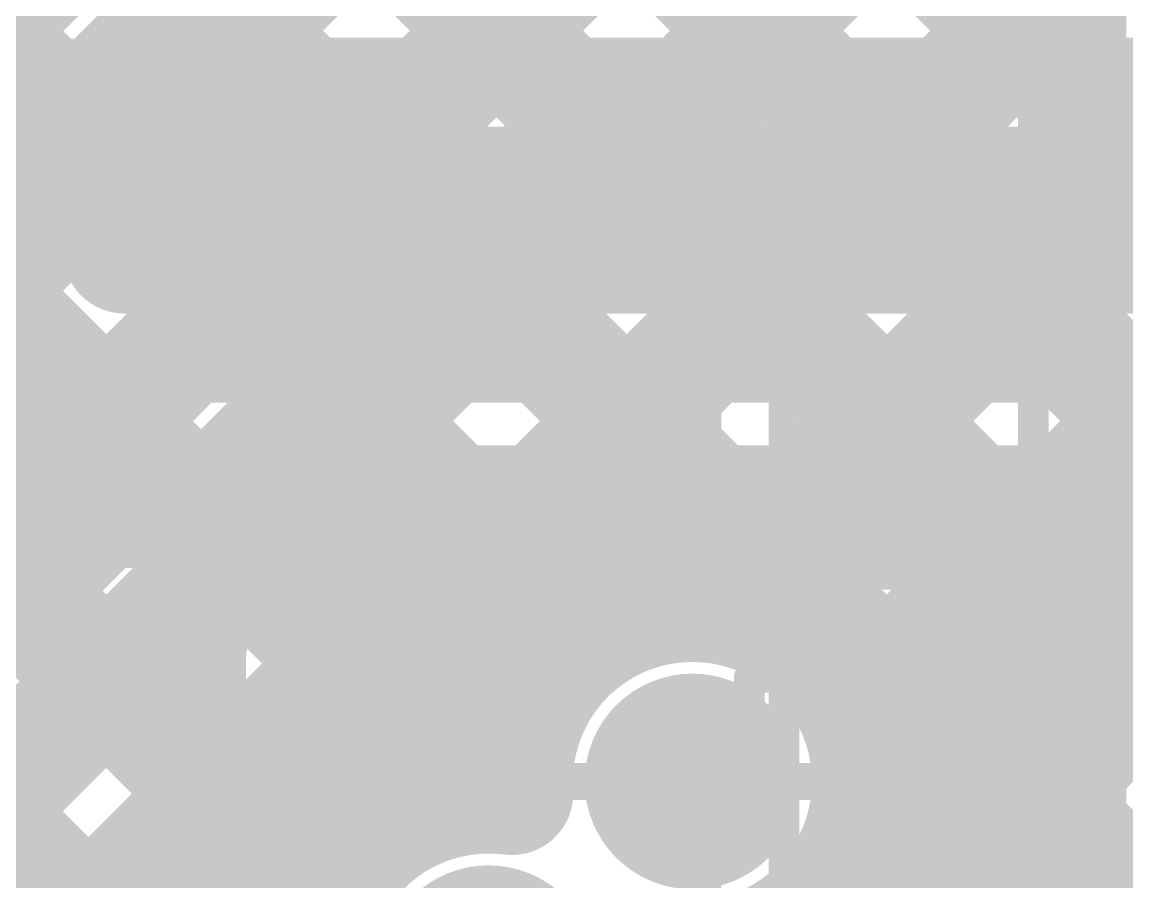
# Model space of a CAD drawing. Header units: millimetres. Extents: x 13 to 259, y -2 to 326.
# Drawn here: x 127.429 to 131.032, y 113.473 to 116.276 of the extents above; entities that cross this region are included whole.
import ezdxf

# ---------------------------------------------------------------- set-up
doc = ezdxf.new("R2010")
doc.units = ezdxf.units.MM
for name, color, linetype in [('BottomLayer', 5, 'Continuous'), ('BottomSolder', 6, 'Continuous'), ('ConnectLayer', 7, 'Continuous'), ('DrillDrawing', 1, 'Continuous'), ('Mechanical14', 56, 'Continuous'), ('MidLayer1', 16, 'Continuous'), ('MidLayer2', 76, 'Continuous'), ('MidLayer3', 90, 'Continuous'), ('MidLayer4', 156, 'Continuous'), ('MidLayer5', 130, 'Continuous'), ('MidLayer6', 216, 'Continuous'), ('MultiLayer', 9, 'Continuous'), ('TopLayer', 1, 'Continuous'), ('TopOverlay', 2, 'Continuous'), ('TopSolder', 216, 'Continuous')]:
    doc.layers.add(name, color=color, linetype=linetype)

# ---------------------------------------------------------------- blocks, each defined once
blk = doc.blocks.new('SAMTEC_ASP_127797_01_185')
at = {"layer": 'Mechanical14', "const_width": 0.1}
for points in [[(-13.6652, -4.4196), (-14.2748, -4.4196)], [(-13.6652, -4.5606), (-13.6652, -4.4196)], [(-12.3952, -4.4196), (-13.0048, -4.4196)], [(-13.0048, -4.5606), (-13.0048, -4.4196)], [(-12.3952, -4.5606), (-12.3952, -4.4196)], [(-11.1252, -4.4196), (-11.7348, -4.4196)], [(-11.7348, -4.5606), (-11.7348, -4.4196)], [(-13.5509, -4.5606), (-13.6652, -4.5606)], [(-13.5509, -4.9162), (-13.5509, -4.5606)], [(-13.0048, -4.5606), (-13.1191, -4.5606)], [(-13.1191, -4.9162), (-13.1191, -4.5606)], [(-12.2809, -4.5606), (-12.3952, -4.5606)], [(-12.2809, -4.9162), (-12.2809, -4.5606)], [(-11.7348, -4.5606), (-11.8491, -4.5606)], [(-11.8491, -4.9162), (-11.8491, -4.5606)], [(-13.5509, -4.6736), (-14.3891, -4.6736)], [(-12.2809, -4.6736), (-13.1191, -4.6736)], [(-11.0109, -4.6736), (-11.8491, -4.6736)], [(-13.1191, -4.9162), (-13.5509, -4.9162)], [(-11.8491, -4.9162), (-12.2809, -4.9162)], [(-13.5509, -5.5994), (-13.5509, -5.2438)], [(-13.1191, -5.2438), (-13.5509, -5.2438)], [(-13.1191, -5.5994), (-13.1191, -5.2438)], [(-12.2809, -5.5994), (-12.2809, -5.2438)], [(-11.8491, -5.2438), (-12.2809, -5.2438)], [(-11.8491, -5.5994), (-11.8491, -5.2438)], [(-13.5509, -5.4864), (-14.3891, -5.4864)], [(-13.5509, -5.4864), (-14.3891, -5.4864)], [(-12.2809, -5.4864), (-13.1191, -5.4864)], [(-12.2809, -5.4864), (-13.1191, -5.4864)], [(-11.0109, -5.4864), (-11.8491, -5.4864)], [(-11.0109, -5.4864), (-11.8491, -5.4864)], [(-13.6652, -5.7404), (-13.6652, -5.5994)], [(-13.5509, -5.5994), (-13.6652, -5.5994)], [(-13.0048, -5.5994), (-13.1191, -5.5994)], [(-13.0048, -5.7404), (-13.0048, -5.5994)], [(-12.3952, -5.7404), (-12.3952, -5.5994)], [(-12.2809, -5.5994), (-12.3952, -5.5994)], [(-11.7348, -5.5994), (-11.8491, -5.5994)], [(-11.7348, -5.7404), (-11.7348, -5.5994)], [(-13.6652, -5.7404), (-14.2748, -5.7404)], [(-13.6652, -5.7404), (-14.2748, -5.7404)], [(-12.3952, -5.7404), (-13.0048, -5.7404)], [(-12.3952, -5.7404), (-13.0048, -5.7404)], [(-11.1252, -5.7404), (-11.7348, -5.7404)], [(-11.1252, -5.7404), (-11.7348, -5.7404)], [(-12.4206, -6.1722), (-12.9794, -6.1722)], [(-12.4206, -6.1722), (-12.9794, -6.1722)], [(-13.2334, -7.0866), (-13.2334, -6.4262)], [(-13.2334, -7.0866), (-13.2334, -6.4262)], [(-12.1666, -7.0866), (-12.1666, -6.4262)], [(-12.1666, -7.0866), (-12.1666, -6.4262)], [(-13.4874, -7.3406), (-14.4526, -7.3406)], [(-13.4874, -7.3406), (-14.4526, -7.3406)], [(-10.9474, -7.3406), (-11.9126, -7.3406)], [(-10.9474, -7.3406), (-11.9126, -7.3406)]]:
    blk.add_lwpolyline(points, dxfattribs=at)
at = {"layer": 'Mechanical14', "const_width": 0.05}
for points in [[(-13.6902, -4.4196, 1), (-13.6402, -4.4196, 1)], [(-13.6902, -4.4196, 1), (-13.6402, -4.4196, 1)], [(-13.0298, -4.4196, 1), (-12.9798, -4.4196, 1)], [(-13.0298, -4.4196, 1), (-12.9798, -4.4196, 1)], [(-12.4202, -4.4196, 1), (-12.3702, -4.4196, 1)], [(-12.4202, -4.4196, 1), (-12.3702, -4.4196, 1)], [(-11.7598, -4.4196, 1), (-11.7098, -4.4196, 1)], [(-11.7598, -4.4196, 1), (-11.7098, -4.4196, 1)], [(-13.6902, -4.5606, 1), (-13.6402, -4.5606, 1)], [(-13.6902, -4.5606, 1), (-13.6402, -4.5606, 1)], [(-13.5759, -4.5606, 1), (-13.5259, -4.5606, 1)], [(-13.5759, -4.5606, 1), (-13.5259, -4.5606, 1)], [(-13.1441, -4.5606, 1), (-13.0941, -4.5606, 1)], [(-13.1441, -4.5606, 1), (-13.0941, -4.5606, 1)], [(-13.0298, -4.5606, 1), (-12.9798, -4.5606, 1)], [(-13.0298, -4.5606, 1), (-12.9798, -4.5606, 1)], [(-12.4202, -4.5606, 1), (-12.3702, -4.5606, 1)], [(-12.4202, -4.5606, 1), (-12.3702, -4.5606, 1)], [(-12.3059, -4.5606, 1), (-12.2559, -4.5606, 1)], [(-12.3059, -4.5606, 1), (-12.2559, -4.5606, 1)], [(-11.8741, -4.5606, 1), (-11.8241, -4.5606, 1)], [(-11.8741, -4.5606, 1), (-11.8241, -4.5606, 1)], [(-11.7598, -4.5606, 1), (-11.7098, -4.5606, 1)], [(-11.7598, -4.5606, 1), (-11.7098, -4.5606, 1)], [(-13.5759, -4.6736, 1), (-13.5259, -4.6736, 1)], [(-13.1441, -4.6736, 1), (-13.0941, -4.6736, 1)], [(-12.3059, -4.6736, 1), (-12.2559, -4.6736, 1)], [(-11.8741, -4.6736, 1), (-11.8241, -4.6736, 1)], [(-13.5759, -4.9162, 1), (-13.5259, -4.9162, 1)], [(-13.5759, -4.9162, 1), (-13.5259, -4.9162, 1)], [(-13.1441, -4.9162, 1), (-13.0941, -4.9162, 1)], [(-13.1441, -4.9162, 1), (-13.0941, -4.9162, 1)], [(-12.3059, -4.9162, 1), (-12.2559, -4.9162, 1)], [(-12.3059, -4.9162, 1), (-12.2559, -4.9162, 1)], [(-11.8741, -4.9162, 1), (-11.8241, -4.9162, 1)], [(-11.8741, -4.9162, 1), (-11.8241, -4.9162, 1)], [(-13.5759, -5.2438, 1), (-13.5259, -5.2438, 1)], [(-13.5759, -5.2438, 1), (-13.5259, -5.2438, 1)], [(-13.1441, -5.2438, 1), (-13.0941, -5.2438, 1)], [(-13.1441, -5.2438, 1), (-13.0941, -5.2438, 1)], [(-12.3059, -5.2438, 1), (-12.2559, -5.2438, 1)], [(-12.3059, -5.2438, 1), (-12.2559, -5.2438, 1)], [(-11.8741, -5.2438, 1), (-11.8241, -5.2438, 1)], [(-11.8741, -5.2438, 1), (-11.8241, -5.2438, 1)], [(-13.5759, -5.4864, 1), (-13.5259, -5.4864, 1)], [(-13.5759, -5.4864, 1), (-13.5259, -5.4864, 1)], [(-13.1441, -5.4864, 1), (-13.0941, -5.4864, 1)], [(-13.1441, -5.4864, 1), (-13.0941, -5.4864, 1)], [(-12.3059, -5.4864, 1), (-12.2559, -5.4864, 1)], [(-12.3059, -5.4864, 1), (-12.2559, -5.4864, 1)], [(-11.8741, -5.4864, 1), (-11.8241, -5.4864, 1)], [(-11.8741, -5.4864, 1), (-11.8241, -5.4864, 1)], [(-13.6902, -5.5994, 1), (-13.6402, -5.5994, 1)], [(-13.6902, -5.5994, 1), (-13.6402, -5.5994, 1)], [(-13.5759, -5.5994, 1), (-13.5259, -5.5994, 1)], [(-13.5759, -5.5994, 1), (-13.5259, -5.5994, 1)], [(-13.1441, -5.5994, 1), (-13.0941, -5.5994, 1)], [(-13.1441, -5.5994, 1), (-13.0941, -5.5994, 1)], [(-13.0298, -5.5994, 1), (-12.9798, -5.5994, 1)], [(-13.0298, -5.5994, 1), (-12.9798, -5.5994, 1)], [(-12.4202, -5.5994, 1), (-12.3702, -5.5994, 1)], [(-12.4202, -5.5994, 1), (-12.3702, -5.5994, 1)], [(-12.3059, -5.5994, 1), (-12.2559, -5.5994, 1)], [(-12.3059, -5.5994, 1), (-12.2559, -5.5994, 1)], [(-11.8741, -5.5994, 1), (-11.8241, -5.5994, 1)], [(-11.8741, -5.5994, 1), (-11.8241, -5.5994, 1)], [(-11.7598, -5.5994, 1), (-11.7098, -5.5994, 1)], [(-11.7598, -5.5994, 1), (-11.7098, -5.5994, 1)], [(-13.6902, -5.7404, 1), (-13.6402, -5.7404, 1)], [(-13.6902, -5.7404, 1), (-13.6402, -5.7404, 1)], [(-13.6902, -5.7404, 1), (-13.6402, -5.7404, 1)], [(-13.0298, -5.7404, 1), (-12.9798, -5.7404, 1)], [(-13.0298, -5.7404, 1), (-12.9798, -5.7404, 1)], [(-13.0298, -5.7404, 1), (-12.9798, -5.7404, 1)], [(-12.4202, -5.7404, 1), (-12.3702, -5.7404, 1)], [(-12.4202, -5.7404, 1), (-12.3702, -5.7404, 1)], [(-12.4202, -5.7404, 1), (-12.3702, -5.7404, 1)], [(-11.7598, -5.7404, 1), (-11.7098, -5.7404, 1)], [(-11.7598, -5.7404, 1), (-11.7098, -5.7404, 1)], [(-11.7598, -5.7404, 1), (-11.7098, -5.7404, 1)], [(-13.0044, -6.1722, 1), (-12.9544, -6.1722, 1)], [(-13.0044, -6.1722, 1), (-12.9544, -6.1722, 1)], [(-13.0044, -6.1722, 1), (-12.9544, -6.1722, 1)], [(-13.0044, -6.1722, 1), (-12.9544, -6.1722, 1)], [(-12.4456, -6.1722, 1), (-12.3956, -6.1722, 1)], [(-12.4456, -6.1722, 1), (-12.3956, -6.1722, 1)], [(-12.4456, -6.1722, 1), (-12.3956, -6.1722, 1)], [(-12.4456, -6.1722, 1), (-12.3956, -6.1722, 1)], [(-13.2584, -6.4262, 1), (-13.2084, -6.4262, 1)], [(-13.2584, -6.4262, 1), (-13.2084, -6.4262, 1)], [(-13.2584, -6.4262, 1), (-13.2084, -6.4262, 1)], [(-13.2584, -6.4262, 1), (-13.2084, -6.4262, 1)], [(-12.1916, -6.4262, 1), (-12.1416, -6.4262, 1)], [(-12.1916, -6.4262, 1), (-12.1416, -6.4262, 1)], [(-12.1916, -6.4262, 1), (-12.1416, -6.4262, 1)], [(-12.1916, -6.4262, 1), (-12.1416, -6.4262, 1)], [(-13.2584, -7.0866, 1), (-13.2084, -7.0866, 1)], [(-13.2584, -7.0866, 1), (-13.2084, -7.0866, 1)], [(-13.2584, -7.0866, 1), (-13.2084, -7.0866, 1)], [(-12.1916, -7.0866, 1), (-12.1416, -7.0866, 1)], [(-12.1916, -7.0866, 1), (-12.1416, -7.0866, 1)], [(-12.1916, -7.0866, 1), (-12.1416, -7.0866, 1)], [(-13.5124, -7.3406, 1), (-13.4624, -7.3406, 1)], [(-13.5124, -7.3406, 1), (-13.4624, -7.3406, 1)], [(-13.5124, -7.3406, 1), (-13.4624, -7.3406, 1)], [(-11.9376, -7.3406, 1), (-11.8876, -7.3406, 1)], [(-11.9376, -7.3406, 1), (-11.8876, -7.3406, 1)], [(-11.9376, -7.3406, 1), (-11.8876, -7.3406, 1)]]:
    blk.add_lwpolyline(points, format="xyb", close=True, dxfattribs=at)
at = {"layer": 'Mechanical14', "const_width": 0.1}
for points in [[(-13.2334, -6.4262, -0.414214), (-12.9794, -6.1722)], [(-13.2334, -6.4262, -0.414214), (-12.9794, -6.1722)], [(-12.4206, -6.1722, -0.414214), (-12.1666, -6.4262)], [(-12.4206, -6.1722, -0.414214), (-12.1666, -6.4262)], [(-13.2334, -7.0866, -0.414214), (-13.4874, -7.3406)], [(-11.9126, -7.3406, -0.414214), (-12.1666, -7.0866)]]:
    blk.add_lwpolyline(points, format="xyb", dxfattribs=at)
at = {"layer": 'TopOverlay', "const_width": 0.2}
for points in [[(-13.2334, -6.4262, -0.414214), (-12.9794, -6.1722)], [(-13.2334, -6.4262, -0.414214), (-12.9794, -6.1722)], [(-12.4206, -6.1722, -0.414214), (-12.1666, -6.4262)], [(-12.4206, -6.1722, -0.414214), (-12.1666, -6.4262)], [(-13.2334, -7.0866, -0.414214), (-13.4874, -7.3406)], [(-11.9126, -7.3406, -0.414214), (-12.1666, -7.0866)]]:
    blk.add_lwpolyline(points, format="xyb", dxfattribs=at)
for points in [[(-12.4206, -6.1722), (-12.9794, -6.1722)], [(-12.4206, -6.1722), (-12.9794, -6.1722)], [(-13.2334, -7.0866), (-13.2334, -6.4262)], [(-13.2334, -7.0866), (-13.2334, -6.4262)], [(-12.1666, -7.0866), (-12.1666, -6.4262)], [(-12.1666, -7.0866), (-12.1666, -6.4262)], [(-13.4874, -7.3406), (-14.4526, -7.3406)], [(-13.4874, -7.3406), (-14.4526, -7.3406)], [(-10.9474, -7.3406), (-11.9126, -7.3406)], [(-10.9474, -7.3406), (-11.9126, -7.3406)]]:
    blk.add_lwpolyline(points, dxfattribs=at)
at = {"layer": 'TopOverlay', "const_width": 0.1}
for points in [[(-13.0294, -6.1722, 1), (-12.9294, -6.1722, 1)], [(-13.0294, -6.1722, 1), (-12.9294, -6.1722, 1)], [(-13.0294, -6.1722, 1), (-12.9294, -6.1722, 1)], [(-13.0294, -6.1722, 1), (-12.9294, -6.1722, 1)], [(-12.4706, -6.1722, 1), (-12.3706, -6.1722, 1)], [(-12.4706, -6.1722, 1), (-12.3706, -6.1722, 1)], [(-12.4706, -6.1722, 1), (-12.3706, -6.1722, 1)], [(-12.4706, -6.1722, 1), (-12.3706, -6.1722, 1)], [(-13.2834, -6.4262, 1), (-13.1834, -6.4262, 1)], [(-13.2834, -6.4262, 1), (-13.1834, -6.4262, 1)], [(-13.2834, -6.4262, 1), (-13.1834, -6.4262, 1)], [(-13.2834, -6.4262, 1), (-13.1834, -6.4262, 1)], [(-12.2166, -6.4262, 1), (-12.1166, -6.4262, 1)], [(-12.2166, -6.4262, 1), (-12.1166, -6.4262, 1)], [(-12.2166, -6.4262, 1), (-12.1166, -6.4262, 1)], [(-12.2166, -6.4262, 1), (-12.1166, -6.4262, 1)], [(-13.2834, -7.0866, 1), (-13.1834, -7.0866, 1)], [(-13.2834, -7.0866, 1), (-13.1834, -7.0866, 1)], [(-13.2834, -7.0866, 1), (-13.1834, -7.0866, 1)], [(-12.2166, -7.0866, 1), (-12.1166, -7.0866, 1)], [(-12.2166, -7.0866, 1), (-12.1166, -7.0866, 1)], [(-12.2166, -7.0866, 1), (-12.1166, -7.0866, 1)], [(-13.5374, -7.3406, 1), (-13.4374, -7.3406, 1)], [(-13.5374, -7.3406, 1), (-13.4374, -7.3406, 1)], [(-13.5374, -7.3406, 1), (-13.4374, -7.3406, 1)], [(-11.9626, -7.3406, 1), (-11.8626, -7.3406, 1)], [(-11.9626, -7.3406, 1), (-11.8626, -7.3406, 1)], [(-11.9626, -7.3406, 1), (-11.8626, -7.3406, 1)]]:
    blk.add_lwpolyline(points, format="xyb", close=True, dxfattribs=at)

msp = doc.modelspace()

# ---------------------------------------------------------------- linework, layer by layer
at = {"layer": 'BottomLayer', "const_width": 0.25}
msp.add_lwpolyline([(129.4898, 113.8, 1), (129.7398, 113.8, 1)], format="xyb", close=True, dxfattribs=at)
at = {"layer": 'BottomSolder', "const_width": 0.3516}
for points in [[(129.439, 113.8, 1), (129.7906, 113.8, 1)], [(128.7742, 113.175, 1), (129.1258, 113.175, 1)]]:
    msp.add_lwpolyline(points, format="xyb", close=True, dxfattribs=at)
at = {"layer": 'ConnectLayer', "const_width": 0.4}
for points in [[(125.5861, 121.3351), (137.0944, 109.8268)], [(126.129, 115.0981), (131.6426, 120.6117)], [(126.8025, 115.7717), (131.6426, 120.6118)], [(119.5651, 107.6857), (132.0287, 120.1493)], [(124.2137, 120.162), (132.0104, 112.3653)], [(126.7, 114.8207), (132.0287, 120.1494)], [(127.0628, 119.8584), (132.0144, 114.9068)], [(123.8267, 119.7004), (129.2576, 114.2696)], [(117.8779, 105.1499), (131.7783, 119.0504)], [(126.7, 113.9722), (131.7783, 119.0504)], [(127.0845, 118.9882), (132.436, 113.6367)], [(127.0845, 118.9882), (131.6401, 114.4326)], [(117.8779, 105.1499), (131.6236, 118.8957)], [(119.5651, 107.6857), (130.7751, 118.8957)], [(124.6314, 118.8957), (129.2576, 114.2696)], [(125.4799, 118.8957), (132.0104, 112.3653)], [(125.6164, 112.0399), (132.4802, 118.9037)], [(125.6164, 112.0399), (132.4802, 118.9037)], [(126.129, 115.0981), (129.9266, 118.8957)], [(127.177, 118.8957), (132.436, 113.6367)], [(128.0255, 118.8957), (137.0944, 109.8268)], [(127.019, 112.594), (133.3029, 118.8779)], [(127.019, 112.594), (133.3029, 118.8779)], [(123.9314, 118.7472), (128.9146, 113.7639)], [(126.476, 118.7482), (131.7668, 113.4574)], [(126.476, 118.7482), (131.7668, 113.4574)], [(126.7, 118.5241), (131.7668, 113.4574)], [(124.3042, 118.3744), (128.9146, 113.7639)], [(126.7, 113.1236), (131.6434, 118.067)], [(126.7, 117.6756), (132.0104, 112.3653)], [(127.0189, 112.594), (132.0328, 117.6079)], [(126.7, 116.8271), (129.2576, 114.2696)], [(129.6616, 114.3881), (131.7809, 116.5074)], [(129.6616, 114.3881), (131.7809, 116.5074)], [(129.6616, 114.3882), (131.7809, 116.5074)], [(126.7713, 115.9073), (128.9146, 113.7639)], [(127.7626, 115.5257), (127.9719, 115.735)], [(127.9719, 115.735), (131.6453, 115.735)], [(128.2536, 115.5257), (128.4629, 115.735)], [(128.6406, 115.735), (128.8499, 115.5257)], [(129.1022, 115.5257), (129.3115, 115.735)], [(129.4892, 115.735), (129.6985, 115.5257)], [(129.9507, 115.5257), (130.16, 115.735)], [(130.3377, 115.735), (130.547, 115.5257)], [(130.7992, 115.5257), (131.0085, 115.735)], [(131.1862, 115.735), (131.3955, 115.5257)], [(127.882, 115.6451), (128.0014, 115.5257)], [(126.2568, 115.5733), (128.4123, 113.4178)], [(126.2568, 115.5733), (128.4123, 113.4178)], [(127.7626, 115.5257), (131.6436, 115.5257)], [(130.1563, 114.0343), (131.6442, 115.5222)], [(130.1563, 114.0343), (131.6442, 115.5222)], [(130.1563, 114.0343), (131.6442, 115.5222)], [(120.9938, 103.1747), (133.0535, 115.2344)], [(120.9938, 103.1747), (133.0535, 115.2344)], [(120.1551, 103.1846), (132.037, 115.0665)], [(120.1551, 103.1846), (132.037, 115.0665)], [(126.7, 109.7295), (132.037, 115.0665)], [(126.7755, 115.0545), (128.4123, 113.4178)], [(125.9994, 114.9822), (128.506, 112.4755)], [(125.9994, 114.9822), (128.506, 112.4755)], [(125.04, 112.0531), (127.6827, 114.6957)], [(125.6164, 112.0399), (128.2722, 114.6957)], [(127.6827, 114.6957), (131.2089, 114.6957)], [(127.9829, 114.6957), (128.5129, 114.1657)], [(128.6214, 114.1964), (129.1207, 114.6957)], [(128.8314, 114.6957), (129.2576, 114.2696)], [(129.6616, 114.3881), (129.9692, 114.6957)], [(129.6799, 114.6957), (130.4444, 113.9313)], [(130.1563, 114.0343), (130.8177, 114.6957)], [(130.1923, 113.6792), (131.2089, 114.6957)], [(130.5285, 114.6957), (130.8687, 114.3555)], [(127.4085, 114.4216), (128.0697, 113.7604)], [(126.7, 114.2815), (128.5059, 112.4756)], [(128.675, 114.2), (129.1811, 114.2)], [(127.1844, 112.875), (128.3917, 114.0823)], [(126.9842, 113.9973), (127.6454, 113.3361)], [(126.7, 108.881), (131.7835, 113.9644)], [(130.0843, 113.4428), (131.6395, 111.8877)], [(130.0844, 113.4428), (131.6395, 111.8877)], [(130.0844, 113.4428), (131.6395, 111.8877)]]:
    msp.add_lwpolyline(points, dxfattribs=at)
at = {"layer": 'ConnectLayer', "const_width": 0.2}
for points in [[(127.8719, 115.735, 1), (128.0719, 115.735, 1)], [(127.8719, 115.735, 1), (128.0719, 115.735, 1)], [(128.3629, 115.735, 1), (128.5629, 115.735, 1)], [(128.5406, 115.735, 1), (128.7406, 115.735, 1)], [(129.2115, 115.735, 1), (129.4115, 115.735, 1)], [(129.3892, 115.735, 1), (129.5892, 115.735, 1)], [(130.06, 115.735, 1), (130.26, 115.735, 1)], [(130.2377, 115.735, 1), (130.4377, 115.735, 1)], [(130.9085, 115.735, 1), (131.1085, 115.735, 1)], [(131.0862, 115.735, 1), (131.2862, 115.735, 1)], [(127.782, 115.6451, 1), (127.982, 115.6451, 1)], [(127.6626, 115.5257, 1), (127.8626, 115.5257, 1)], [(127.6626, 115.5257, 1), (127.8626, 115.5257, 1)], [(127.9014, 115.5257, 1), (128.1014, 115.5257, 1)], [(128.1536, 115.5257, 1), (128.3536, 115.5257, 1)], [(128.7499, 115.5257, 1), (128.9499, 115.5257, 1)], [(129.0022, 115.5257, 1), (129.2022, 115.5257, 1)], [(129.5985, 115.5257, 1), (129.7985, 115.5257, 1)], [(129.8507, 115.5257, 1), (130.0507, 115.5257, 1)], [(130.447, 115.5257, 1), (130.647, 115.5257, 1)], [(130.6992, 115.5257, 1), (130.8992, 115.5257, 1)], [(127.5827, 114.6957, 1), (127.7827, 114.6957, 1)], [(127.5827, 114.6957, 1), (127.7827, 114.6957, 1)], [(127.8829, 114.6957, 1), (128.0829, 114.6957, 1)], [(128.1722, 114.6957, 1), (128.3722, 114.6957, 1)], [(128.7314, 114.6957, 1), (128.9314, 114.6957, 1)], [(129.0207, 114.6957, 1), (129.2207, 114.6957, 1)], [(129.5799, 114.6957, 1), (129.7799, 114.6957, 1)], [(129.8692, 114.6957, 1), (130.0692, 114.6957, 1)], [(130.4285, 114.6957, 1), (130.6285, 114.6957, 1)], [(130.7177, 114.6957, 1), (130.9177, 114.6957, 1)], [(131.1089, 114.6957, 1), (131.3089, 114.6957, 1)], [(131.1089, 114.6957, 1), (131.3089, 114.6957, 1)], [(127.3085, 114.4216, 1), (127.5085, 114.4216, 1)], [(129.5616, 114.3882, 1), (129.7616, 114.3882, 1)], [(129.5616, 114.3881, 1), (129.7616, 114.3881, 1)], [(129.5616, 114.3881, 1), (129.7616, 114.3881, 1)], [(129.5616, 114.3881, 1), (129.7616, 114.3881, 1)], [(130.7687, 114.3555, 1), (130.9687, 114.3555, 1)], [(129.1576, 114.2696, 1), (129.3576, 114.2696, 1)], [(129.1576, 114.2696, 1), (129.3576, 114.2696, 1)], [(129.1576, 114.2696, 1), (129.3576, 114.2696, 1)], [(129.1576, 114.2696, 1), (129.3576, 114.2696, 1)], [(128.4129, 114.1657, 1), (128.6129, 114.1657, 1)], [(128.5214, 114.1964, 1), (128.7214, 114.1964, 1)], [(128.575, 114.2, 1), (128.775, 114.2, 1)], [(128.575, 114.2, 1), (128.775, 114.2, 1)], [(128.575, 114.2, 1), (128.775, 114.2, 1)], [(129.0811, 114.2, 1), (129.2811, 114.2, 1)], [(129.0811, 114.2, 1), (129.2811, 114.2, 1)], [(128.2917, 114.0823, 1), (128.4917, 114.0823, 1)], [(128.2917, 114.0823, 1), (128.4917, 114.0823, 1)], [(128.2922, 114.0829, 1), (128.4922, 114.0829, 1)], [(130.0563, 114.0343, 1), (130.2563, 114.0343, 1)], [(130.0563, 114.0343, 1), (130.2563, 114.0343, 1)], [(130.0563, 114.0343, 1), (130.2563, 114.0343, 1)], [(130.0563, 114.0343, 1), (130.2563, 114.0343, 1)], [(130.3444, 113.9313, 1), (130.5444, 113.9313, 1)], [(130.1048, 113.8, 1), (130.3048, 113.8, 1)], [(130.1048, 113.8, 1), (130.3048, 113.8, 1)], [(130.1048, 113.8, 1), (130.3048, 113.8, 1)], [(130.1048, 113.8, 1), (130.3048, 113.8, 1)], [(130.1048, 113.8, 1), (130.3048, 113.8, 1)], [(130.1048, 113.8, 1), (130.3048, 113.8, 1)], [(130.1048, 113.8, 1), (130.3048, 113.8, 1)], [(130.1048, 113.8, 1), (130.3048, 113.8, 1)], [(127.9697, 113.7604, 1), (128.1697, 113.7604, 1)], [(128.8146, 113.7639, 1), (129.0146, 113.7639, 1)], [(128.8146, 113.7639, 1), (129.0146, 113.7639, 1)], [(128.8146, 113.7639, 1), (129.0146, 113.7639, 1)], [(128.9262, 113.7601, 1), (129.1262, 113.7601, 1)], [(128.9262, 113.7601, 1), (129.1262, 113.7601, 1)], [(128.9262, 113.7601, 1), (129.1262, 113.7601, 1)], [(128.9262, 113.7601, 1), (129.1262, 113.7601, 1)], [(128.9262, 113.7601, 1), (129.1262, 113.7601, 1)], [(128.9262, 113.7601, 1), (129.1262, 113.7601, 1)], [(130.0923, 113.6792, 1), (130.2923, 113.6792, 1)], [(130.0923, 113.6792, 1), (130.2923, 113.6792, 1)], [(128.3123, 113.4178, 1), (128.5123, 113.4178, 1)], [(128.3123, 113.4178, 1), (128.5123, 113.4178, 1)], [(128.3123, 113.4178, 1), (128.5123, 113.4178, 1)], [(129.9843, 113.4428, 1), (130.1843, 113.4428, 1)], [(129.9844, 113.4428, 1), (130.1844, 113.4428, 1)], [(129.9844, 113.4428, 1), (130.1844, 113.4428, 1)], [(127.5454, 113.3361, 1), (127.7454, 113.3361, 1)]]:
    msp.add_lwpolyline(points, format="xyb", close=True, dxfattribs=at)
at = {"layer": 'ConnectLayer', "const_width": 0.4}
for points in [[(129.0262, 113.7601, -1.034452), (130.2048, 113.8)], [(129.0262, 113.7601, -1.034452), (130.2048, 113.8)], [(129.0262, 113.7601, -1.034452), (130.2048, 113.8)], [(129.1811, 114.2, -0.68289), (130.2048, 113.8)], [(128.3917, 114.0823, -0.199374), (128.675, 114.2)], [(128.3922, 114.0829, -0.198912), (128.675, 114.2)], [(130.2048, 113.8, -0.452631), (129.5387, 113.2149)], [(130.2048, 113.8, -0.452631), (129.5387, 113.2149)], [(130.2048, 113.8, -0.452631), (129.5387, 113.2149)], [(130.2048, 113.8, -0.051622), (130.1923, 113.6792)], [(129.54, 113.175, -2.653844), (129.0262, 113.7601)], [(129.54, 113.175, -2.653844), (129.0262, 113.7601)], [(129.54, 113.175, -2.653844), (129.0262, 113.7601)]]:
    msp.add_lwpolyline(points, format="xyb", dxfattribs=at)
at = {"layer": 'DrillDrawing', "const_width": 0.0508}
for points in [[(129.4878, 113.927), (129.4878, 114.054)], [(129.4878, 114.054), (129.7418, 114.054)], [(129.7418, 113.927), (129.7418, 114.054)], [(129.3608, 113.673), (129.3608, 113.927)], [(129.3608, 113.927), (129.4878, 113.927)], [(129.7418, 113.927), (129.8688, 113.927)], [(129.8688, 113.673), (129.8688, 113.927)], [(129.3608, 113.673), (129.4878, 113.673)], [(129.4878, 113.546), (129.4878, 113.673)], [(129.7418, 113.673), (129.8688, 113.673)], [(129.7418, 113.546), (129.7418, 113.673)], [(129.4878, 113.546), (129.7418, 113.546)]]:
    msp.add_lwpolyline(points, dxfattribs=at)
at = {"layer": 'DrillDrawing', "const_width": 0.0254}
for points in [[(129.4751, 114.054, 1), (129.5005, 114.054, 1)], [(129.4751, 114.054, 1), (129.5005, 114.054, 1)], [(129.7291, 114.054, 1), (129.7545, 114.054, 1)], [(129.7291, 114.054, 1), (129.7545, 114.054, 1)], [(129.3481, 113.927, 1), (129.3735, 113.927, 1)], [(129.3481, 113.927, 1), (129.3735, 113.927, 1)], [(129.4751, 113.927, 1), (129.5005, 113.927, 1)], [(129.4751, 113.927, 1), (129.5005, 113.927, 1)], [(129.7291, 113.927, 1), (129.7545, 113.927, 1)], [(129.7291, 113.927, 1), (129.7545, 113.927, 1)], [(129.8561, 113.927, 1), (129.8815, 113.927, 1)], [(129.8561, 113.927, 1), (129.8815, 113.927, 1)], [(129.3481, 113.673, 1), (129.3735, 113.673, 1)], [(129.3481, 113.673, 1), (129.3735, 113.673, 1)], [(129.4751, 113.673, 1), (129.5005, 113.673, 1)], [(129.4751, 113.673, 1), (129.5005, 113.673, 1)], [(129.7291, 113.673, 1), (129.7545, 113.673, 1)], [(129.7291, 113.673, 1), (129.7545, 113.673, 1)], [(129.8561, 113.673, 1), (129.8815, 113.673, 1)], [(129.8561, 113.673, 1), (129.8815, 113.673, 1)], [(129.4751, 113.546, 1), (129.5005, 113.546, 1)], [(129.4751, 113.546, 1), (129.5005, 113.546, 1)], [(129.7291, 113.546, 1), (129.7545, 113.546, 1)], [(129.7291, 113.546, 1), (129.7545, 113.546, 1)]]:
    msp.add_lwpolyline(points, format="xyb", close=True, dxfattribs=at)
at = {"layer": 'MidLayer1', "const_width": 0.25}
msp.add_lwpolyline([(129.4898, 113.8, 1), (129.7398, 113.8, 1)], format="xyb", close=True, dxfattribs=at)
at = {"layer": 'MidLayer2'}
for points, const_width in [([(126.4, 113), (127.9, 114.5)], 0.15), ([(127.9, 114.5), (131.2817, 114.5)], 0.15), ([(129.6148, 113.8), (130.8744, 113.8)], 0.12), ([(130.8744, 113.8), (132.2744, 112.4)], 0.12)]:
    msp.add_lwpolyline(points, dxfattribs=dict(at, const_width=const_width))
for points, const_width in [([(127.8625, 114.5, 1), (127.9375, 114.5, 1)], 0.075), ([(127.8625, 114.5, 1), (127.9375, 114.5, 1)], 0.075), ([(129.4898, 113.8, 1), (129.7398, 113.8, 1)], 0.25), ([(129.5848, 113.8, 1), (129.6448, 113.8, 1)], 0.06), ([(130.8444, 113.8, 1), (130.9044, 113.8, 1)], 0.06), ([(130.8444, 113.8, 1), (130.9044, 113.8, 1)], 0.06)]:
    msp.add_lwpolyline(points, format="xyb", close=True, dxfattribs=dict(at, const_width=const_width))
at = {"layer": 'MidLayer3'}
for points, const_width in [([(123.535, 112.36), (130.1208, 118.9457)], 0.2), ([(121.7, 110.05), (127.8, 116.15)], 0.15), ([(127.8, 116.15), (138.975, 116.15)], 0.15), ([(124.625, 112.225), (127.5108, 115.1107)], 0.15), ([(127.5108, 115.1107), (133.8078, 115.1107)], 0.15), ([(125.475, 108.375), (131.9208, 114.8207)], 0.15), ([(127.35, 112.475), (128.675, 113.8)], 0.12), ([(128.675, 113.8), (129.6148, 113.8)], 0.12)]:
    msp.add_lwpolyline(points, dxfattribs=dict(at, const_width=const_width))
for points, const_width in [([(127.7625, 116.15, 1), (127.8375, 116.15, 1)], 0.075), ([(127.7625, 116.15, 1), (127.8375, 116.15, 1)], 0.075), ([(127.4733, 115.1107, 1), (127.5483, 115.1107, 1)], 0.075), ([(127.4733, 115.1107, 1), (127.5483, 115.1107, 1)], 0.075), ([(129.4898, 113.8, 1), (129.7398, 113.8, 1)], 0.25), ([(128.645, 113.8, 1), (128.705, 113.8, 1)], 0.06), ([(128.645, 113.8, 1), (128.705, 113.8, 1)], 0.06), ([(129.5848, 113.8, 1), (129.6448, 113.8, 1)], 0.06)]:
    msp.add_lwpolyline(points, format="xyb", close=True, dxfattribs=dict(at, const_width=const_width))
at = {"layer": 'MidLayer4'}
for points, const_width in [([(127.6415, 116.1222), (132.225, 120.7057)], 0.2), ([(123.2761, 116.1222), (127.6415, 116.1222)], 0.2), ([(127.9898, 114.7846), (129.3209, 116.1157)], 0.2), ([(129.3209, 116.1157), (133.698, 116.1157)], 0.2), ([(127.66, 112.5426), (130.7431, 115.6257)], 0.15), ([(130.7431, 115.6257), (132.0743, 115.6257)], 0.15), ([(123.5315, 114.7846), (127.9898, 114.7846)], 0.2)]:
    msp.add_lwpolyline(points, dxfattribs=dict(at, const_width=const_width))
for points, const_width in [([(127.5915, 116.1222, 1), (127.6915, 116.1222, 1)], 0.1), ([(127.5915, 116.1222, 1), (127.6915, 116.1222, 1)], 0.1), ([(129.2709, 116.1157, 1), (129.3709, 116.1157, 1)], 0.1), ([(129.2709, 116.1157, 1), (129.3709, 116.1157, 1)], 0.1), ([(130.7056, 115.6257, 1), (130.7806, 115.6257, 1)], 0.075), ([(130.7056, 115.6257, 1), (130.7806, 115.6257, 1)], 0.075), ([(127.9398, 114.7846, 1), (128.0398, 114.7846, 1)], 0.1), ([(127.9398, 114.7846, 1), (128.0398, 114.7846, 1)], 0.1), ([(129.4898, 113.8, 1), (129.7398, 113.8, 1)], 0.25)]:
    msp.add_lwpolyline(points, format="xyb", close=True, dxfattribs=dict(at, const_width=const_width))
at = {"layer": 'MidLayer5', "const_width": 0.25}
msp.add_lwpolyline([(129.4898, 113.8, 1), (129.7398, 113.8, 1)], format="xyb", close=True, dxfattribs=at)
at = {"layer": 'MidLayer6', "const_width": 0.25}
msp.add_lwpolyline([(129.4898, 113.8, 1), (129.7398, 113.8, 1)], format="xyb", close=True, dxfattribs=at)
at = {"layer": 'MultiLayer', "const_width": 0.25}
msp.add_lwpolyline([(129.4898, 113.8, 1), (129.7398, 113.8, 1)], format="xyb", close=True, dxfattribs=at)
at = {"layer": 'TopLayer', "const_width": 0.25}
msp.add_lwpolyline([(129.4898, 113.8, 1), (129.7398, 113.8, 1)], format="xyb", close=True, dxfattribs=at)
at = {"layer": 'TopSolder', "const_width": 0.3516}
for points in [[(129.439, 113.8, 1), (129.7906, 113.8, 1)], [(128.7742, 113.175, 1), (129.1258, 113.175, 1)]]:
    msp.add_lwpolyline(points, format="xyb", close=True, dxfattribs=at)

# ---------------------------------------------------------------- block references
at = {"rotation": 270}
msp.add_blockref('SAMTEC_ASP_127797_01_185', (135.4, 102.2907), dxfattribs=at)

doc.saveas('drawing.dxf')
